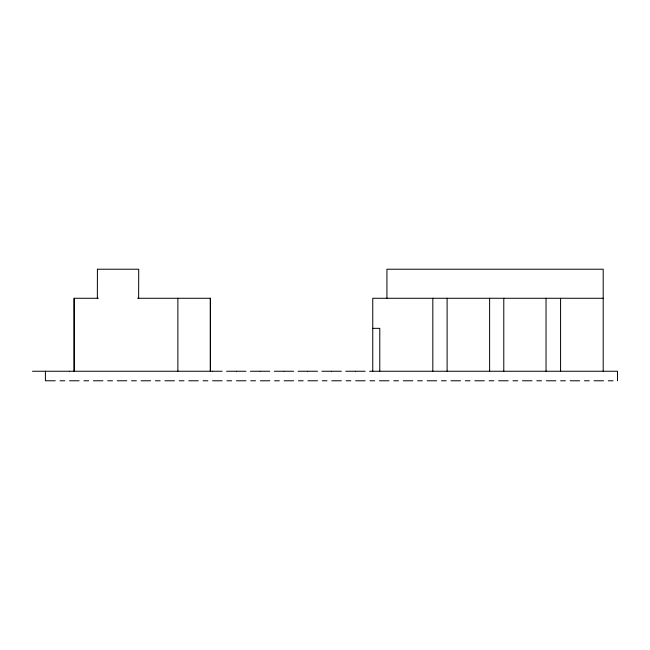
<?xml version="1.0" encoding="UTF-8"?>
<svg xmlns="http://www.w3.org/2000/svg" width="650" height="650" viewBox="0 0 650 650"><rect width="100%" height="100%" fill="white"/><g stroke="black" fill="none" stroke-linecap="round" stroke-linejoin="round"><path stroke-width="0.97" d="M97.346 269.222L138.718 269.222L138.637 298.269M74.173 298.269L74.173 371.248L74.1 298.269L98.312 298.269M137.67 298.269L210.405 298.269L210.405 371.248M603.2 298.269L372.759 298.269L372.759 371.248M372.759 328.339L379.787 328.339L379.787 371.248M32.5 371.248L69.282 371.248M69.582 371.248L212.274 371.248M212.607 371.248L222.146 371.248M226.574 371.248L236.104 371.248M236.446 371.248L245.976 371.248M250.412 371.248L259.943 371.248M260.284 371.248L269.815 371.248M274.251 371.248L283.782 371.248M284.123 371.248L293.654 371.248M298.082 371.248L307.621 371.248M307.954 371.248L317.493 371.248M321.921 371.248L331.459 371.248M331.793 371.248L341.331 371.248M345.759 371.248L355.29 371.248M355.631 371.248L365.162 371.248M369.598 371.248L617.5 371.248L617.5 380.778M55.283 380.778L45.411 380.778L45.411 371.248M60.052 380.778L64.821 380.778M69.582 380.778L79.121 380.778M83.891 380.778L88.652 380.778M93.421 380.778L102.96 380.778M107.729 380.778L112.491 380.778M117.26 380.778L126.799 380.778M131.56 380.778L136.329 380.778M141.099 380.778L150.629 380.778M155.399 380.778L160.168 380.778M164.938 380.778L174.468 380.778M179.237 380.778L184.007 380.778M188.768 380.778L198.307 380.778M203.076 380.778L207.838 380.778M212.607 380.778L222.146 380.778M226.907 380.778L231.676 380.778M236.446 380.778L245.976 380.778M250.746 380.778L255.515 380.778M260.284 380.778L269.815 380.778M274.584 380.778L279.354 380.778M284.123 380.778L293.654 380.778M298.423 380.778L303.192 380.778M307.954 380.778L317.493 380.778M322.262 380.778L327.023 380.778M331.793 380.778L341.331 380.778M346.092 380.778L350.862 380.778M355.631 380.778L365.162 380.778M369.931 380.778L374.701 380.778M379.47 380.778L389.001 380.778M393.77 380.778L398.539 380.778M403.301 380.778L412.839 380.778M417.609 380.778L422.37 380.778M427.139 380.778L436.678 380.778M441.439 380.778L446.209 380.778M450.978 380.778L460.517 380.778M465.278 380.778L470.048 380.778M474.817 380.778L484.348 380.778M489.117 380.778L493.886 380.778M498.656 380.778L508.186 380.778M512.956 380.778L517.725 380.778M522.486 380.778L532.025 380.778M536.794 380.778L541.556 380.778M546.325 380.778L555.864 380.778M560.625 380.778L565.394 380.778M570.164 380.778L579.694 380.778M584.464 380.778L589.233 380.778M594.003 380.778L603.533 380.778M608.303 380.778L613.072 380.778M603.2 371.248L603.2 269.222L386.929 269.222L386.929 298.269M560.576 298.269L560.576 371.248M546.041 298.269L546.041 371.248M503.782 298.269L503.782 371.248M489.613 298.269L489.613 371.248M447.111 298.269L447.111 371.248M432.819 298.269L432.819 371.248M210.324 298.269L210.324 371.248M177.873 298.269L177.873 371.248M97.427 269.222L97.346 298.269"/></g></svg>
